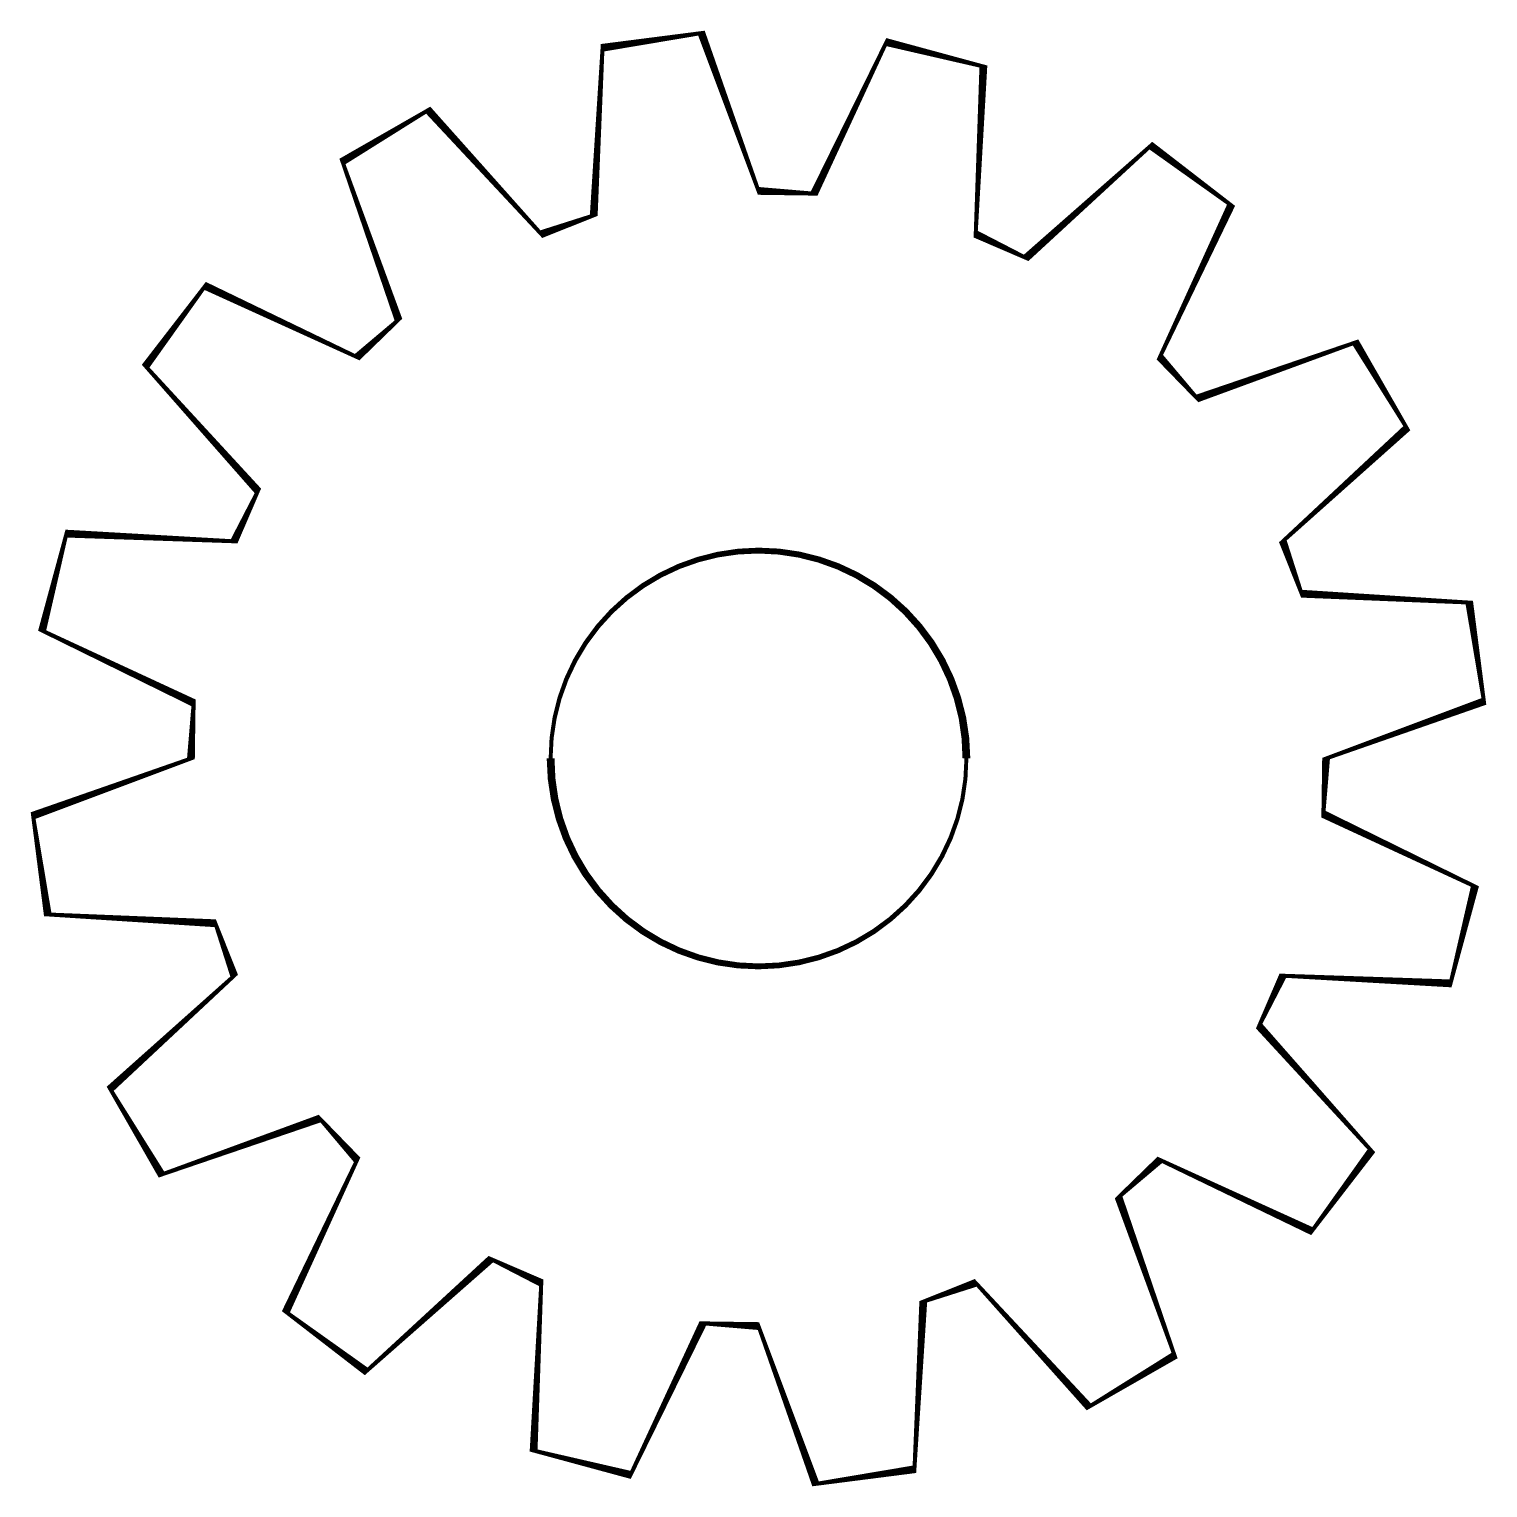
# Model space of a CAD drawing. Header units: millimetres. Extents: x 9.8 to 66, y 9.8 to 66.
import ezdxf

# ---------------------------------------------------------------- set-up
doc = ezdxf.new("R2010")
doc.units = ezdxf.units.MM
doc.layers.add('CUT', color=7, linetype='Continuous')

msp = doc.modelspace()

# ---------------------------------------------------------------- linework, layer by layer
at = {"layer": 'CUT'}
for points in [[(59.754, 37.914, 0.15, 0.3, 0), (65.827, 40.111, 0.15, 0.3, 0), (65.263, 43.914, 0.15, 0.3, 0), (58.813, 44.254, 0.15, 0.3, 0), (58.091, 46.271, 0.15, 0.3, 0), (62.862, 50.625, 0.15, 0.3, 0), (60.885, 53.924, 0.15, 0.3, 0), (54.796, 51.769, 0.15, 0.3, 0), (53.357, 53.357, 0.15, 0.3, 0), (56.098, 59.205, 0.15, 0.3, 0), (53.01, 61.496, 0.15, 0.3, 0), (48.209, 57.175, 0.15, 0.3, 0), (46.271, 58.091, 0.15, 0.3, 0), (46.566, 64.543, 0.15, 0.3, 0), (42.836, 65.478, 0.15, 0.3, 0), (40.054, 59.649, 0.15, 0.3, 0), (37.914, 59.754, 0.15, 0.3, 0), (35.717, 65.827, 0.15, 0.3, 0), (31.913, 65.263, 0.15, 0.3, 0), (31.574, 58.813, 0.15, 0.3, 0), (29.556, 58.091, 0.15, 0.3, 0), (25.202, 62.862, 0.15, 0.3, 0), (21.904, 60.885, 0.15, 0.3, 0), (24.059, 54.796, 0.15, 0.3, 0), (22.47, 53.357, 0.15, 0.3, 0), (16.622, 56.098, 0.15, 0.3, 0), (14.332, 53.01, 0.15, 0.3, 0), (18.653, 48.209, 0.15, 0.3, 0), (17.736, 46.271, 0.15, 0.3, 0), (11.284, 46.566, 0.15, 0.3, 0), (10.35, 42.836, 0.15, 0.3, 0), (16.179, 40.054, 0.15, 0.3, 0), (16.074, 37.914, 0.15, 0.3, 0), (10, 35.717, 0.15, 0.3, 0), (10.564, 31.913, 0.15, 0.3, 0), (17.014, 31.574, 0.15, 0.3, 0), (17.736, 29.556, 0.15, 0.3, 0), (12.966, 25.202, 0.15, 0.3, 0), (14.942, 21.904, 0.15, 0.3, 0), (21.031, 24.059, 0.15, 0.3, 0), (22.47, 22.47, 0.15, 0.3, 0), (19.729, 16.622, 0.15, 0.3, 0), (22.818, 14.332, 0.15, 0.3, 0), (27.618, 18.653, 0.15, 0.3, 0), (29.556, 17.736, 0.15, 0.3, 0), (29.261, 11.284, 0.15, 0.3, 0), (32.991, 10.35, 0.15, 0.3, 0), (35.773, 16.179, 0.15, 0.3, 0), (37.914, 16.074, 0.15, 0.3, 0), (40.111, 10, 0.15, 0.3, 0), (43.914, 10.564, 0.15, 0.3, 0), (44.254, 17.014, 0.15, 0.3, 0), (46.271, 17.736, 0.15, 0.3, 0), (50.625, 12.966, 0.15, 0.3, 0), (53.924, 14.942, 0.15, 0.3, 0), (51.769, 21.031, 0.15, 0.3, 0), (53.357, 22.47, 0.15, 0.3, 0), (59.205, 19.729, 0.15, 0.3, 0), (61.496, 22.818, 0.15, 0.3, 0), (57.175, 27.618, 0.15, 0.3, 0), (58.091, 29.556, 0.15, 0.3, 0), (64.543, 29.261, 0.15, 0.3, 0), (65.478, 32.991, 0.15, 0.3, 0), (59.649, 35.773, 0.15, 0.3, 0)], [(29.914, 37.914, 0.15, 0.3, -1), (45.914, 37.914, 0.15, 0.3, -1)]]:
    msp.add_lwpolyline(points, format="xyseb", close=True, dxfattribs=at)

doc.saveas('drawing.dxf')
